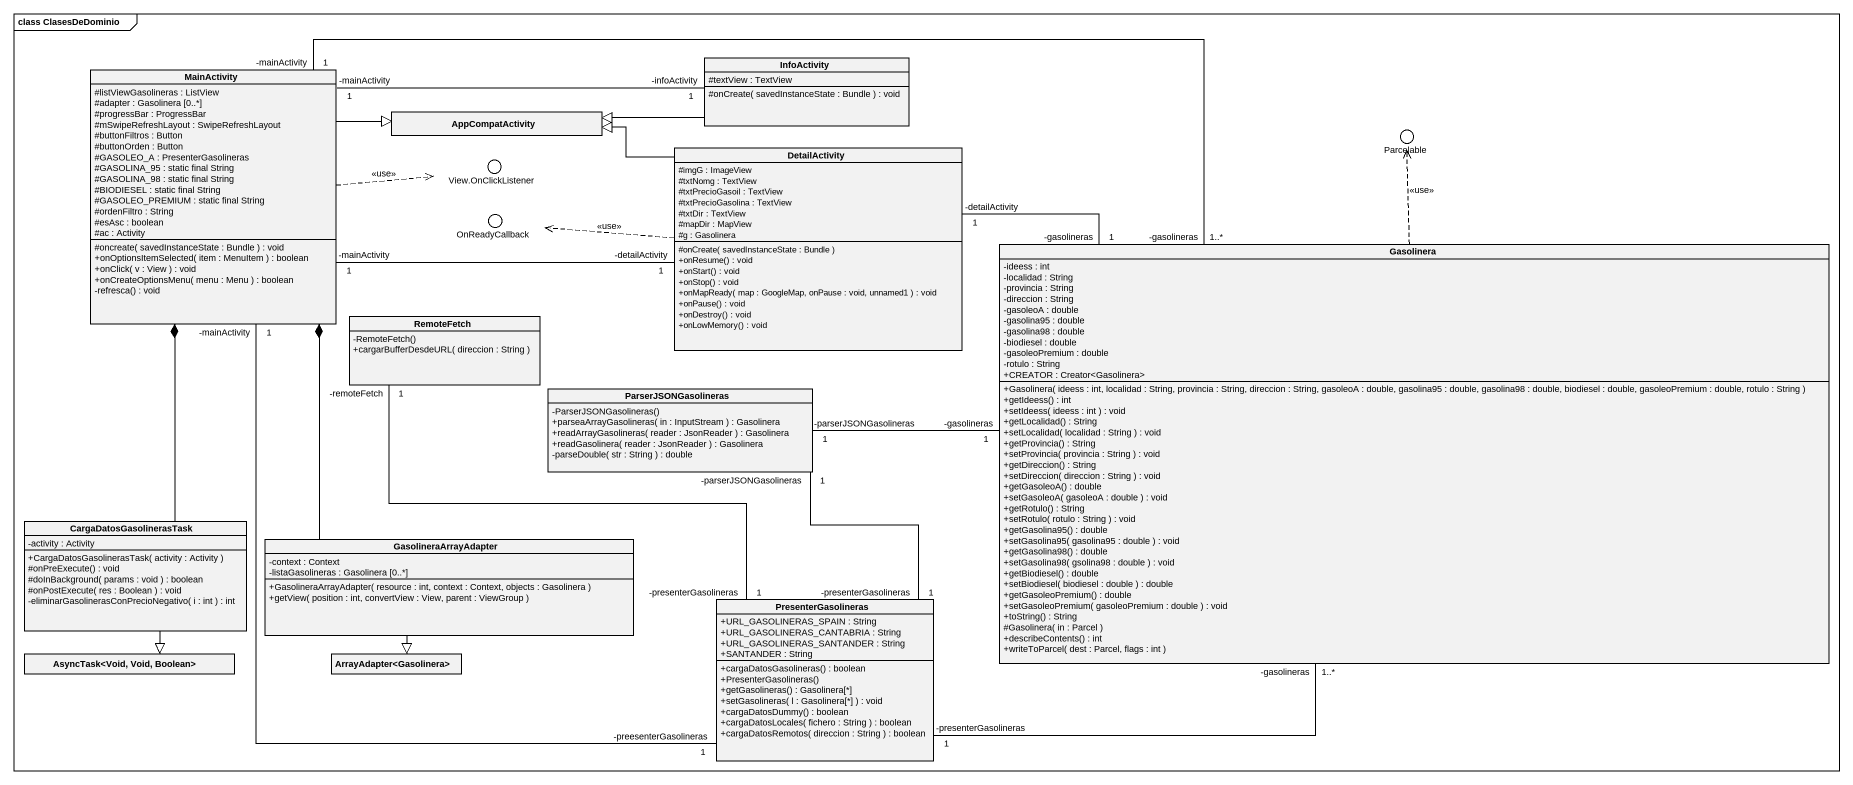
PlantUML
@startuml
mainframe class ClasesDeDominio
allowmixing
hide circle
hide empty members
skinparam classAttributeIconSize 0
class MainActivity {
  #listViewGasolineras : ListView
  #adapter : Gasolinera [0..*]
  #progressBar : ProgressBar
  #mSwipeRefreshLayout : SwipeRefreshLayout
  #buttonFiltros : Button
  #buttonOrden : Button
  #GASOLEO_A : PresenterGasolineras
  #GASOLINA_95 : static final String
  #GASOLINA_98 : static final String
  #BIODIESEL : static final String
  #GASOLEO_PREMIUM : static final String
  #ordenFiltro : String
  #esAsc : boolean
  #ac : Activity
  #oncreate( savedInstanceState : Bundle ) : void
  +onOptionsItemSelected( item : MenuItem ) : boolean
  +onClick( v : View ) : void
  +onCreateOptionsMenu( menu : Menu ) : boolean
  -refresca() : void
}
class InfoActivity {
  #textView : TextView
  #onCreate( savedInstanceState : Bundle ) : void
}
class AppCompatActivity
() Parcelable
() "View.OnClickListener" as View_OnClickListener
class DetailActivity {
  #imgG : ImageView
  #txtNomg : TextView
  #txtPrecioGasoil : TextView
  #txtPrecioGasolina : TextView
  #txtDir : TextView
  #mapDir : MapView
  #g : Gasolinera
  #onCreate( savedInstanceState : Bundle )
  +onResume() : void
  +onStart() : void
  +onStop() : void
  +onMapReady( map : GoogleMap, onPause : void, unnamed1 ) : void
  +onPause() : void
  +onDestroy() : void
  +onLowMemory() : void
}
() OnReadyCallback
class Gasolinera {
  -ideess : int
  -localidad : String
  -provincia : String
  -direccion : String
  -gasoleoA : double
  -gasolina95 : double
  -gasolina98 : double
  -biodiesel : double
  -gasoleoPremium : double
  -rotulo : String
  +CREATOR : Creator<Gasolinera>
  +Gasolinera( ideess : int, localidad : String, provincia : String, direccion : String, gasoleoA : double, gasolina95 : double, gasolina98 : double, biodiesel : double, gasoleoPremium : double, rotulo : String )
  +getIdeess() : int
  +setIdeess( ideess : int ) : void
  +getLocalidad() : String
  +setLocalidad( localidad : String ) : void
  +getProvincia() : String
  +setProvincia( provincia : String ) : void
  +getDireccion() : String
  +setDireccion( direccion : String ) : void
  +getGasoleoA() : double
  +setGasoleoA( gasoleoA : double ) : void
  +getRotulo() : String
  +setRotulo( rotulo : String ) : void
  +getGasolina95() : double
  +setGasolina95( gasolina95 : double ) : void
  +getGasolina98() : double
  +setGasolina98( gsolina98 : double ) : void
  +getBiodiesel() : double
  +setBiodiesel( biodiesel : double ) : double
  +getGasoleoPremium() : double
  +setGasoleoPremium( gasoleoPremium : double ) : void
  +toString() : String
  #Gasolinera( in : Parcel )
  +describeContents() : int
  +writeToParcel( dest : Parcel, flags : int )
}
class RemoteFetch {
  -RemoteFetch()
  +cargarBufferDesdeURL( direccion : String )
}
class ParserJSONGasolineras {
  -ParserJSONGasolineras()
  +parseaArrayGasolineras( in : InputStream ) : Gasolinera
  +readArrayGasolineras( reader : JsonReader ) : Gasolinera
  +readGasolinera( reader : JsonReader ) : Gasolinera
  -parseDouble( str : String ) : double
}
class CargaDatosGasolinerasTask {
  -activity : Activity
  +CargaDatosGasolinerasTask( activity : Activity )
  #onPreExecute() : void
  #doInBackground( params : void ) : boolean
  #onPostExecute( res : Boolean ) : void
  -eliminarGasolinerasConPrecioNegativo( i : int ) : int
}
class GasolineraArrayAdapter {
  -context : Context
  -listaGasolineras : Gasolinera [0..*]
  +GasolineraArrayAdapter( resource : int, context : Context, objects : Gasolinera )
  +getView( position : int, convertView : View, parent : ViewGroup )
}
class PresenterGasolineras {
  +URL_GASOLINERAS_SPAIN : String
  +URL_GASOLINERAS_CANTABRIA : String
  +URL_GASOLINERAS_SANTANDER : String
  +SANTANDER : String
  +cargaDatosGasolineras() : boolean
  +PresenterGasolineras()
  +getGasolineras() : Gasolinera[*]
  +setGasolineras( l : Gasolinera[*] ) : void
  +cargaDatosDummy() : boolean
  +cargaDatosLocales( fichero : String ) : boolean
  +cargaDatosRemotos( direccion : String ) : boolean
}
class "AsyncTask<Void, Void, Boolean>" as AsyncTask_Void_Void_Boolean
class "ArrayAdapter<Gasolinera>" as ArrayAdapter_Gasolinera
MainActivity "-mainActivity\n1" -right- "-infoActivity\n1" InfoActivity
MainActivity -right-|> AppCompatActivity
MainActivity .right.> View_OnClickListener : <<use>>
MainActivity "-mainActivity\n1" -right- "-detailActivity\n1" DetailActivity
MainActivity *-- CargaDatosGasolinerasTask
MainActivity *-- GasolineraArrayAdapter
InfoActivity -left-|> AppCompatActivity
DetailActivity -left-|> AppCompatActivity
DetailActivity .left.> OnReadyCallback : <<use>>
Gasolinera "-gasolineras\n1..*" -left- "-mainActivity\n1" MainActivity
Gasolinera .up.> Parcelable : <<use>>
Gasolinera "-gasolineras\n1" -left- "-detailActivity\n1" DetailActivity
Gasolinera "-gasolineras\n1" -left- "-parserJSONGasolineras\n1" ParserJSONGasolineras
RemoteFetch "-remoteFetch\n1" -- "-presenterGasolineras\n1" PresenterGasolineras
ParserJSONGasolineras "-parserJSONGasolineras\n1" -- "-presenterGasolineras\n1" PresenterGasolineras
CargaDatosGasolinerasTask --|> AsyncTask_Void_Void_Boolean
GasolineraArrayAdapter --|> ArrayAdapter_Gasolinera
PresenterGasolineras "-preesenterGasolineras\n1" -up- "-mainActivity\n1" MainActivity
PresenterGasolineras "-presenterGasolineras\n1" -right- "-gasolineras\n1..*" Gasolinera
@enduml
